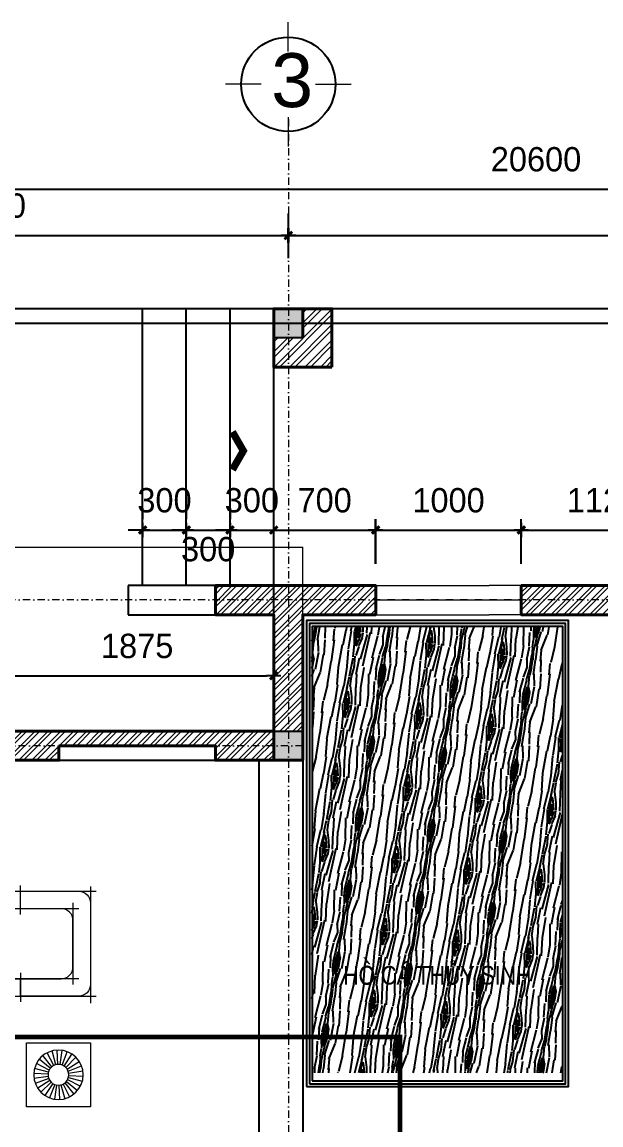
# Model space of a CAD drawing. Header units: millimetres. Extents: x 615730 to 2792744, y 139412 to 597571.
# Drawn here: x 1223699 to 1227674, y 243057 to 250630 of the extents above; entities that cross this region are included whole.
import ezdxf
from ezdxf.enums import TextEntityAlignment as Align

# ---------------------------------------------------------------- set-up
doc = ezdxf.new("R2010")
doc.units = ezdxf.units.MM
doc.header["$MEASUREMENT"] = 0
doc.header["$PDMODE"] = 34
doc.linetypes.add('DASHDOT', pattern=[1, 0.5, -0.25, 0, -0.25])
doc.linetypes.add('HIDDEN2', pattern=[0.1875, 0.125, -0.0625])
doc.layers.get('0').update_dxf_attribs({"lineweight": 5})
for name, color, linetype, lineweight in [('0.1(9)', 9, 'Continuous', 13), ('CAT', 11, 'Continuous', 40), ('HATCH', 42, 'Continuous', 5), ('net cat.', 1, 'Continuous', 35), ('NETNGOAITUONG', 1, 'Continuous', 40), ('TIM TRUC', 149, 'DASHDOT', 9), ('VATDUNG', 33, 'Continuous', 13), ('VATLIEU', 35, 'Continuous', 9), ('VLIEU', 250, 'Continuous', 9)]:
    doc.layers.add(name, color=color, linetype=linetype, lineweight=lineweight)
for name, color, linetype in [('H', 252, 'Continuous'), ('KICHTHUOC', 1, 'Continuous'), ('LAYER1', 124, 'Continuous'), ('NET MANH', 252, 'Continuous'), ('netthay', 3, 'Continuous'), ('TEXT', 2, 'Continuous'), ('VL', 155, 'Continuous')]:
    doc.layers.add(name, color=color, linetype=linetype)
doc.styles.add('H280', font='', dxfattribs={"height": 200})
doc.styles.add('KT OZON', font='', dxfattribs={"height": 200})
doc.styles.add('STYLE2', font='')
doc.styles.add('VNI-AVO', font='vni-roms.shx')
doc.styles.get('H280').set_extended_font_data('VNI-Avo')
doc.styles.get('KT OZON').set_extended_font_data('VNI-Helve')
doc.styles.get('STYLE2').set_extended_font_data('.VnArial NarrowH')
doc.dimstyles.new('1-50b', dxfattribs={"dimtxt": 167, "dimasz": 50, "dimexe": 75, "dimexo": 150, "dimgap": 120, "dimtad": 1, "dimdec": 0, "dimzin": 12, "dimtxsty": 'VNI-AVO', "dimblk": ']', "dimcen": 0, "dimdle": 50, "dimclrd": 252, "dimclre": 252, "dimclrt": 2, "dimadec": 0, "dimazin": 0, "dimtfac": 1, "dimtdec": 0, "dimtix": 1, "dimtmove": 2, "dimatfit": 0, "dimldrblk": 'OPEN90', "dimfxl": 1, "dimlwd": -1, "dimlwe": -1, "dimarcsym": 0})
pattern_1 = [(45, (552952.06, -52550.75), (-44.194174, 44.194174), []), (45, (552952.06, -52519.5), (-44.194174, 44.194174), [])]

# ---------------------------------------------------------------- blocks, each defined once
blk = doc.blocks.new('TRUC 1')
at = {"ltscale": 50}
blk.add_circle((0, -9525), 8572, dxfattribs=at)
at = {"layer": '0.1(9)', "ltscale": 50}
for p, q in [((0, -3572), (0, 1782)), ((-4942, -9525), (-11427, -9525)), ((4942, -9525), (11427, -9525)), ((0, -15478), (0, -20832))]:
    blk.add_line(p, q, dxfattribs=at)
at = {"layer": 'TEXT', "ltscale": 50, "style": 'H280'}
blk.add_attdef('1', text='', height=10478, dxfattribs=at).set_placement((-214, -4892), align=Align.CENTER)
blk = doc.blocks.new(']')
for p, q in [((1, 0), (-1, 0)), ((0, 1), (0, -1))]:
    blk.add_line(p, q)
at = {"color": 9, "const_width": 0.4}
blk.add_lwpolyline([(-0.51, -0.51), (0.51, 0.51)], dxfattribs=at)
blk = doc.blocks.new('*D1802')
at = {"layer": 'DEFPOINTS', "color": 0, "ltscale": 10, "transparency": 16777216}
for p in [(1225526.6, 249164.1), (1230727.1, 249164.1), (1230727.1, 249014.6)]:
    blk.add_point(p, dxfattribs=at)
at = {"layer": 'VL', "color": 252, "ltscale": 10, "transparency": 16777216}
for p, q in [((1225526.6, 249314.1), (1225526.6, 249239.1)), ((1230727.1, 249164.6), (1230727.1, 249239.1)), ((1225576.6, 249164.1), (1230677.1, 249164.1))]:
    blk.add_line(p, q, dxfattribs=at)
at = {"layer": 'VL', "color": 252, "ltscale": 10, "transparency": 16777216, "xscale": 50, "yscale": 50, "zscale": 50, "rotation": 180}
blk.add_blockref(']', (1225526.6, 249164.1), dxfattribs=at)
at = {"layer": 'VL', "color": 252, "ltscale": 10, "transparency": 16777216, "xscale": 50, "yscale": 50, "zscale": 50}
blk.add_blockref(']', (1230727.1, 249164.1), dxfattribs=at)
at = {"layer": 'VL', "color": 2, "ltscale": 10, "transparency": 16777216, "insert": (1228126.9, 249367.6), "char_height": 167, "attachment_point": 5, "style": 'VNI-AVO'}
blk.add_mtext('5200', dxfattribs=at)
blk = doc.blocks.new('_Open90')
at = {"color": 0, "linetype": 'ByBlock', "lineweight": -2}
for p, q in [((0, 0), (-1, 0)), ((-0.5, 0.5), (0, 0)), ((0, 0), (-0.5, -0.5))]:
    blk.add_line(p, q, dxfattribs=at)
blk = doc.blocks.new('*D1805')
at = {"layer": 'DEFPOINTS', "color": 0, "ltscale": 10, "transparency": 16777216}
for p in [(1225527.6, 249165), (1221427.2, 248859.5), (1225527.6, 248859.5)]:
    blk.add_point(p, dxfattribs=at)
at = {"layer": 'VL', "color": 252, "ltscale": 10, "transparency": 16777216}
for p, q in [((1221427.2, 249009.5), (1221427.2, 249240)), ((1225527.6, 249009.5), (1225527.6, 249240)), ((1221477.2, 249165), (1225477.6, 249165))]:
    blk.add_line(p, q, dxfattribs=at)
at = {"layer": 'VL', "color": 252, "ltscale": 10, "transparency": 16777216, "xscale": 50, "yscale": 50, "zscale": 50, "rotation": 180}
blk.add_blockref(']', (1221427.2, 249165), dxfattribs=at)
at = {"layer": 'VL', "color": 252, "ltscale": 10, "transparency": 16777216, "xscale": 50, "yscale": 50, "zscale": 50}
blk.add_blockref(']', (1225527.6, 249165), dxfattribs=at)
at = {"layer": 'VL', "color": 2, "ltscale": 10, "transparency": 16777216, "insert": (1223477.4, 249368.5), "char_height": 167, "attachment_point": 5, "style": 'VNI-AVO'}
blk.add_mtext('4100', dxfattribs=at)
blk = doc.blocks.new('*D1806')
at = {"layer": 'DEFPOINTS', "color": 0, "ltscale": 10, "transparency": 16777216}
for p in [(1237528, 249483.2), (1216927.6, 248660.8), (1237528, 248660.8)]:
    blk.add_point(p, dxfattribs=at)
at = {"layer": 'VL', "color": 252, "ltscale": 10, "transparency": 16777216}
for p, q in [((1216927.6, 248810.8), (1216927.6, 249558.2)), ((1237528, 248810.8), (1237528, 249558.2)), ((1216977.6, 249483.2), (1237478, 249483.2))]:
    blk.add_line(p, q, dxfattribs=at)
at = {"layer": 'VL', "color": 252, "ltscale": 10, "transparency": 16777216, "xscale": 50, "yscale": 50, "zscale": 50, "rotation": 180}
blk.add_blockref(']', (1216927.6, 249483.2), dxfattribs=at)
at = {"layer": 'VL', "color": 252, "ltscale": 10, "transparency": 16777216, "xscale": 50, "yscale": 50, "zscale": 50}
blk.add_blockref(']', (1237528, 249483.2), dxfattribs=at)
at = {"layer": 'VL', "color": 2, "ltscale": 10, "transparency": 16777216, "insert": (1227227.8, 249686.7), "char_height": 167, "attachment_point": 5, "style": 'VNI-AVO'}
blk.add_mtext('20600', dxfattribs=at)
blk = doc.blocks.new('*D1814')
at = {"layer": 'DEFPOINTS', "color": 0, "ltscale": 10, "transparency": 16777216}
for p in [(1224526.6, 247141.8), (1224826.6, 247141.8, 0.3), (1224826.6, 247141.8)]:
    blk.add_point(p, dxfattribs=at)
at = {"layer": 'VL', "color": 252, "ltscale": 10, "transparency": 16777216}
for p, q in [((1224526.6, 247291.8), (1224526.6, 247216.8)), ((1224826.6, 247291.8), (1224826.6, 247216.8)), ((1224476.6, 247141.8), (1224426.6, 247141.8)), ((1224526.6, 247141.8), (1224826.6, 247141.8)), ((1224876.6, 247141.8), (1224926.6, 247141.8))]:
    blk.add_line(p, q, dxfattribs=at)
at = {"layer": 'VL', "color": 252, "ltscale": 10, "transparency": 16777216, "xscale": 50, "yscale": 50, "zscale": 50}
blk.add_blockref(']', (1224526.6, 247141.8), dxfattribs=at)
at = {"layer": 'VL', "color": 252, "ltscale": 10, "transparency": 16777216, "xscale": 50, "yscale": 50, "zscale": 50, "rotation": 180}
blk.add_blockref(']', (1224826.6, 247141.8), dxfattribs=at)
at = {"layer": 'VL', "color": 2, "ltscale": 10, "transparency": 16777216, "insert": (1224676.6, 247345.3), "char_height": 167, "attachment_point": 5, "style": 'VNI-AVO'}
blk.add_mtext('300', dxfattribs=at)
blk = doc.blocks.new('*D1815')
at = {"layer": 'DEFPOINTS', "color": 0, "ltscale": 10, "transparency": 16777216}
for p in [(1224826.6, 247141.8, 0.3), (1225126.6, 247141.8), (1225126.6, 247141.8)]:
    blk.add_point(p, dxfattribs=at)
at = {"layer": 'VL', "color": 252, "ltscale": 10, "transparency": 16777216}
for p, q in [((1224826.6, 247291.8), (1224826.6, 247216.8)), ((1225126.6, 247291.8), (1225126.6, 247216.8)), ((1224776.6, 247141.8), (1224726.6, 247141.8)), ((1224826.6, 247141.8), (1225126.6, 247141.8)), ((1225176.6, 247141.8), (1225226.6, 247141.8))]:
    blk.add_line(p, q, dxfattribs=at)
at = {"layer": 'VL', "color": 252, "ltscale": 10, "transparency": 16777216, "xscale": 50, "yscale": 50, "zscale": 50}
blk.add_blockref(']', (1224826.6, 247141.8), dxfattribs=at)
at = {"layer": 'VL', "color": 252, "ltscale": 10, "transparency": 16777216, "xscale": 50, "yscale": 50, "zscale": 50, "rotation": 180}
blk.add_blockref(']', (1225126.6, 247141.8), dxfattribs=at)
at = {"layer": 'VL', "color": 2, "ltscale": 10, "transparency": 16777216, "insert": (1224976.6, 247009.3), "char_height": 167, "attachment_point": 5, "style": 'VNI-AVO'}
blk.add_mtext('300', dxfattribs=at)
blk = doc.blocks.new('*D1816')
at = {"layer": 'DEFPOINTS', "color": 0, "ltscale": 10, "transparency": 16777216}
for p in [(1225426.6, 247179.3), (1225126.6, 247141.8), (1225426.6, 247141.8)]:
    blk.add_point(p, dxfattribs=at)
at = {"layer": 'VL', "color": 252, "ltscale": 10, "transparency": 16777216}
for p, q in [((1225126.6, 247291.8), (1225126.6, 247216.8)), ((1225076.6, 247141.8), (1225026.6, 247141.8)), ((1225126.6, 247141.8), (1225426.6, 247141.8)), ((1225476.6, 247141.8), (1225526.6, 247141.8)), ((1225426.6, 247029.3), (1225426.6, 247066.8))]:
    blk.add_line(p, q, dxfattribs=at)
at = {"layer": 'VL', "color": 252, "ltscale": 10, "transparency": 16777216, "xscale": 50, "yscale": 50, "zscale": 50}
blk.add_blockref(']', (1225126.6, 247141.8), dxfattribs=at)
at = {"layer": 'VL', "color": 252, "ltscale": 10, "transparency": 16777216, "xscale": 50, "yscale": 50, "zscale": 50, "rotation": 180}
blk.add_blockref(']', (1225426.6, 247141.8), dxfattribs=at)
at = {"layer": 'VL', "color": 2, "ltscale": 10, "transparency": 16777216, "insert": (1225276.6, 247345.3), "char_height": 167, "attachment_point": 5, "style": 'VNI-AVO'}
blk.add_mtext('300', dxfattribs=at)
blk = doc.blocks.new('*D1817')
at = {"layer": 'DEFPOINTS', "color": 0, "ltscale": 10, "transparency": 16777216}
for p in [(1225426.6, 247179.3), (1226126.3, 247141.8), (1226126.3, 246760.6)]:
    blk.add_point(p, dxfattribs=at)
at = {"layer": 'VL', "color": 252, "ltscale": 10, "transparency": 16777216}
for p, q in [((1226126.3, 246910.6), (1226126.3, 247216.8)), ((1225476.6, 247141.8), (1226076.3, 247141.8)), ((1225426.6, 247029.3), (1225426.6, 247066.8))]:
    blk.add_line(p, q, dxfattribs=at)
at = {"layer": 'VL', "color": 252, "ltscale": 10, "transparency": 16777216, "xscale": 50, "yscale": 50, "zscale": 50, "rotation": 180}
blk.add_blockref(']', (1225426.6, 247141.8), dxfattribs=at)
at = {"layer": 'VL', "color": 252, "ltscale": 10, "transparency": 16777216, "xscale": 50, "yscale": 50, "zscale": 50}
blk.add_blockref(']', (1226126.3, 247141.8), dxfattribs=at)
at = {"layer": 'VL', "color": 2, "ltscale": 10, "transparency": 16777216, "insert": (1225776.5, 247345.3), "char_height": 167, "attachment_point": 5, "style": 'VNI-AVO'}
blk.add_mtext('700', dxfattribs=at)
blk = doc.blocks.new('*D1818')
at = {"layer": 'DEFPOINTS', "color": 0, "ltscale": 10, "transparency": 16777216}
for p in [(1227126.9, 247141.8), (1226127.3, 246760.6), (1227126.9, 246760.6)]:
    blk.add_point(p, dxfattribs=at)
at = {"layer": 'VL', "color": 252, "ltscale": 10, "transparency": 16777216}
for p, q in [((1226127.3, 246910.6), (1226127.3, 247216.8)), ((1227126.9, 246910.6), (1227126.9, 247216.8)), ((1226177.3, 247141.8), (1227076.9, 247141.8))]:
    blk.add_line(p, q, dxfattribs=at)
at = {"layer": 'VL', "color": 252, "ltscale": 10, "transparency": 16777216, "xscale": 50, "yscale": 50, "zscale": 50, "rotation": 180}
blk.add_blockref(']', (1226127.3, 247141.8), dxfattribs=at)
at = {"layer": 'VL', "color": 252, "ltscale": 10, "transparency": 16777216, "xscale": 50, "yscale": 50, "zscale": 50}
blk.add_blockref(']', (1227126.9, 247141.8), dxfattribs=at)
at = {"layer": 'VL', "color": 2, "ltscale": 10, "transparency": 16777216, "insert": (1226627.1, 247345.3), "char_height": 167, "attachment_point": 5, "style": 'VNI-AVO'}
blk.add_mtext('1000', dxfattribs=at)
blk = doc.blocks.new('*D1819')
at = {"layer": 'DEFPOINTS', "color": 0, "ltscale": 10, "transparency": 16777216}
for p in [(1228247, 247141.8), (1227126.9, 246760.6), (1228247, 246660.6, -0.3)]:
    blk.add_point(p, dxfattribs=at)
at = {"layer": 'VL', "color": 252, "ltscale": 10, "transparency": 16777216}
for p, q in [((1227126.9, 246910.6), (1227126.9, 247216.8)), ((1228247, 246810.6), (1228247, 247216.8)), ((1227176.9, 247141.8), (1228197, 247141.8))]:
    blk.add_line(p, q, dxfattribs=at)
at = {"layer": 'VL', "color": 252, "ltscale": 10, "transparency": 16777216, "xscale": 50, "yscale": 50, "zscale": 50, "rotation": 180}
blk.add_blockref(']', (1227126.9, 247141.8), dxfattribs=at)
at = {"layer": 'VL', "color": 252, "ltscale": 10, "transparency": 16777216, "xscale": 50, "yscale": 50, "zscale": 50}
blk.add_blockref(']', (1228247, 247141.8), dxfattribs=at)
at = {"layer": 'VL', "color": 2, "ltscale": 10, "transparency": 16777216, "insert": (1227687, 247345.3), "char_height": 167, "attachment_point": 5, "style": 'VNI-AVO'}
blk.add_mtext('1120', dxfattribs=at)
blk = doc.blocks.new('*D1828')
at = {"layer": 'DEFPOINTS', "color": 0, "ltscale": 10, "transparency": 16777216}
for p in [(1225426.6, 246141.4), (1225426.6, 245760.8), (1223551.9, 245660.8)]:
    blk.add_point(p, dxfattribs=at)
at = {"layer": 'VL', "color": 252, "ltscale": 10, "transparency": 16777216}
for p, q in [((1223551.9, 245810.8), (1223551.9, 246216.4)), ((1225426.6, 245910.8), (1225426.6, 246216.4)), ((1223601.9, 246141.4), (1225376.6, 246141.4))]:
    blk.add_line(p, q, dxfattribs=at)
at = {"layer": 'VL', "color": 252, "ltscale": 10, "transparency": 16777216, "xscale": 50, "yscale": 50, "zscale": 50, "rotation": 180}
blk.add_blockref(']', (1223551.9, 246141.4), dxfattribs=at)
at = {"layer": 'VL', "color": 252, "ltscale": 10, "transparency": 16777216, "xscale": 50, "yscale": 50, "zscale": 50}
blk.add_blockref(']', (1225426.6, 246141.4), dxfattribs=at)
at = {"layer": 'VL', "color": 2, "ltscale": 10, "transparency": 16777216, "insert": (1224489.3, 246344.9), "char_height": 167, "attachment_point": 5, "style": 'VNI-AVO'}
blk.add_mtext('1875', dxfattribs=at)
blk = doc.blocks.new('A$C4EF22C57')
at = {"layer": 'VATLIEU'}
for p, q in [((440, 440), (0, 440)), ((0, 440), (0, 0)), ((208.1, 290.4), (192.7, 387.6)), ((223, 291.2), (228.2, 389.5)), ((237.7, 288.8), (263.2, 383.9)), ((440, 0), (440, 440)), ((160.2, 258.8), (77.7, 312.4)), ((169.6, 270.4), (100, 340)), ((181.2, 279.8), (127.6, 362.3)), ((194.5, 286.5), (159.2, 378.4)), ((252.4, 283.5), (297.1, 371.2)), ((264.9, 275.4), (326.8, 351.9)), ((275.4, 264.9), (351.9, 326.8)), ((149.6, 231.2), (52.4, 246.5)), ((153.5, 245.5), (61.6, 280.8)), ((283.5, 252.4), (371.2, 297.1)), ((288.8, 238.4), (383.9, 263.9)), ((291.2, 223.7), (389.5, 228.9)), ((148.8, 216.3), (50.5, 211.1)), ((151.1, 201.6), (56.1, 176.1)), ((156.5, 187.6), (68.8, 142.9)), ((164.6, 175.1), (88.1, 113.2)), ((175.1, 164.6), (113.2, 88.1)), ((187.6, 156.5), (142.9, 68.8)), ((245.5, 153.5), (280.8, 61.6)), ((258.8, 160.2), (312.4, 77.7)), ((270.4, 169.6), (340, 100)), ((279.8, 181.2), (362.3, 127.6)), ((286.5, 194.5), (378.4, 159.2)), ((290.4, 208.8), (387.6, 193.4)), ((201.6, 151.1), (176.1, 56.1)), ((216.3, 148.8), (211.1, 50.5)), ((231.2, 149.6), (246.5, 52.4)), ((0, 0), (440, 0))]:
    blk.add_line(p, q, dxfattribs=at)
for centre, radius in [((220.5, 220), 169.7), ((220, 220), 71.3)]:
    blk.add_circle(centre, radius, dxfattribs=at)
blk = doc.blocks.new('A$C48B65803')
at = {"layer": 'VATLIEU'}
for points in [[(688.2, 640), (128.2, 640)], [(168.2, 120), (168.2, 680)], [(648.2, 120), (648.2, 680)], [(48.2, 560), (48.2, 0)], [(768.2, 560), (768.2, 0)], [(208.2, 520), (8.2, 520)], [(48.2, 520), (168.2, 520)], [(608.2, 520), (808.2, 520)], [(648.2, 520), (768.2, 520)], [(688.2, 160), (128.2, 160)], [(800, 40), (0, 40)]]:
    blk.add_lwpolyline(points, dxfattribs=at)
blk.add_lwpolyline([(648.2, 240), (648.2, 560, 0.414214), (568.2, 640), (248.2, 640, 0.414214), (168.2, 560), (168.2, 240, 0.414214), (248.2, 160), (568.2, 160, 0.414214)], format="xyb", close=True, dxfattribs=at)
blk.add_lwpolyline([(768.2, 520), (768.2, 120, -0.414214), (688.2, 40), (128.2, 40, -0.414214), (48.2, 120), (48.2, 520)], format="xyb", dxfattribs=at)
blk = doc.blocks.new('A$C7B7E0E31')
at = {"layer": 'VATLIEU'}
for points in [[(640, 1643.5), (640, 2203.5)], [(2800, 1643.5), (2800, 2203.5)], [(760, 2083.5), (760, 1523.5)], [(1240, 2083.5), (1240, 1523.5)], [(1720, 2083.5), (1720, 1523.5)], [(1720, 2083.5), (1720, 1523.5)], [(2200, 2083.5), (2200, 1523.5)], [(2200, 2083.5), (2200, 1523.5)], [(2680, 2083.5), (2680, 1523.5)], [(640, 1683.5), (760, 1683.5)], [(2640, 1683.5), (2840, 1683.5)], [(2680, 1683.5), (2800, 1683.5)], [(720, 1563.5), (1280, 1563.5)], [(1200, 1563.5), (1760, 1563.5)], [(1680, 1563.5), (2240, 1563.5)], [(2160, 1563.5), (2720, 1563.5)], [(1220, 1363.5), (1220, 723.5)], [(2220, 1363.5), (2220, 723.5)], [(1140, 1283.5), (2300, 1283.5)], [(1140, 803.5), (2300, 803.5)], [(720, 540), (1280, 540)], [(760, 20), (760, 580)], [(1200, 540), (1760, 540)], [(1240, 20), (1240, 580)], [(1680, 540), (2240, 540)], [(1720, 20), (1720, 580)], [(1720, 20), (1720, 580)], [(2160, 540), (2720, 540)], [(2200, 20), (2200, 580)], [(2200, 20), (2200, 580)], [(2680, 20), (2680, 580)], [(640, 460), (640, -100)], [(2800, 460), (2800, -100)], [(640, 420), (760, 420)], [(2640, 420), (2840, 420)], [(2680, 420), (2800, 420)]]:
    blk.add_lwpolyline(points, dxfattribs=at)
for points in [[(640, 1683.5), (640, 2083.5, -0.414214), (720, 2163.5), (2720, 2163.5, -0.414214), (2800, 2083.5), (2800, 1683.5, -0.506261)], [(640, 420), (640, 20, 0.414214), (720, -60), (2720, -60, 0.414214), (2800, 20), (2800, 420, 0.506261)]]:
    blk.add_lwpolyline(points, format="xyb", dxfattribs=at)
for points in [[(760, 1963.5), (760, 1643.5, 0.414214), (840, 1563.5), (1160, 1563.5, 0.414214), (1240, 1643.5), (1240, 1963.5, 0.414214), (1160, 2043.5), (840, 2043.5, 0.414214)], [(1240, 1963.5), (1240, 1643.5, 0.414214), (1320, 1563.5), (1640, 1563.5, 0.414214), (1720, 1643.5), (1720, 1963.5, 0.414214), (1640, 2043.5), (1320, 2043.5, 0.414214)], [(1720, 1963.5), (1720, 1643.5, 0.414214), (1800, 1563.5), (2120, 1563.5, 0.414214), (2200, 1643.5), (2200, 1963.5, 0.414214), (2120, 2043.5), (1800, 2043.5, 0.414214)], [(2200, 1963.5), (2200, 1643.5, 0.414214), (2280, 1563.5), (2600, 1563.5, 0.414214), (2680, 1643.5), (2680, 1963.5, 0.414214), (2600, 2043.5), (2280, 2043.5, 0.414214)], [(760, 140), (760, 460, -0.414214), (840, 540), (1160, 540, -0.414214), (1240, 460), (1240, 140, -0.414214), (1160, 60), (840, 60, -0.414214)], [(1240, 140), (1240, 460, -0.414214), (1320, 540), (1640, 540, -0.414214), (1720, 460), (1720, 140, -0.414214), (1640, 60), (1320, 60, -0.414214)], [(1720, 140), (1720, 460, -0.414214), (1800, 540), (2120, 540, -0.414214), (2200, 460), (2200, 140, -0.414214), (2120, 60), (1800, 60, -0.414214)], [(2200, 140), (2200, 460, -0.414214), (2280, 540), (2600, 540, -0.414214), (2680, 460), (2680, 140, -0.414214), (2600, 60), (2280, 60, -0.414214)]]:
    blk.add_lwpolyline(points, format="xyb", close=True, dxfattribs=at)
at = {"layer": 'KICHTHUOC', "xscale": -1}
blk.add_blockref('A$C4EF22C57', (480, 1723.5), dxfattribs=at)
at = {"layer": 'KICHTHUOC'}
blk.add_blockref('A$C4EF22C57', (2960, 1723.5), dxfattribs=at)
at = {"layer": 'KICHTHUOC', "rotation": 270}
blk.add_blockref('A$C48B65803', (0, 1451.7), dxfattribs=at)
at = {"layer": 'KICHTHUOC', "xscale": -1, "rotation": 90}
blk.add_blockref('A$C48B65803', (3440, 1451.7), dxfattribs=at)

msp = doc.modelspace()

# ---------------------------------------------------------------- hatches: boundary and pattern name
at = {"layer": 'H', "ltscale": 5}
h = msp.add_hatch(dxfattribs=at)
h.set_pattern_fill('WOOD8', color=256, scale=500, angle=81, style=0, pattern_type=2)
h.set_pattern_definition([(70.6952, (567199.065, 106429.69), (963.14511, 2884.8486646), [55.9015, -5534.268]), (81, (567217.55, 106482.45), (-415.62694, 572.0614), [55, -445]), (99.4349, (567226.15, 106536.77), (-337.408883, 1065.905663), [47.434, -1533.7045]), (253.875, (567218.374, 106583.563), (1041.363979, 3378.6922815), [40.3115, -3990.8175]), (255.8056, (567207.18, 106544.84), (1276.0141897, 4860.225175), [55.227, -5467.4535]), (275.0362, (567193.64, 106491.3), (259.19147, -1559.749861), [61.8465, -1999.706]), (90.4623, (567205.32, 106469.2), (-102.757028, 2547.438321), [30.414, -3010.9675]), (74.6598, (567205.077, 106499.61), (-1119.5827635, -3872.5357113), [45.277, -4482.4155]), (266.7106, (567217.055, 106543.274), (-210.110228, -4522.8145833), [50.2495, -4974.6885]), (249.6901, (567214.17, 106493.11), (806.71199, 1897.160005), [25.495, -2524.0145]), (75.8056, (567196.964, 106384.46), (-1276.0141897, -4860.225175), [55.227, -5467.4535]), (69.6901, (567210.51, 106438), (-806.71199, -1897.160005), [50.99, -2498.5195]), (81, (567228.2, 106485.8), (-415.62694, 572.0614), [60, -440]), (101.556, (567237.59, 106545.083), (-596.6000566, 2625.6559143), [42.72, -4229.282]), (84.8141, (567229.033, 106586.937), (601.1940092, 6992.0357705), [75.1665, -7441.4815]), (75.8056, (567235.827, 106661.796), (-1276.0141897, -4860.225175), [55.227, -5467.4535]), (81, (567249.37, 106715.34), (-415.62694, 572.0614), [55, -445]), (86.1944, (567179.756, 106275.816), (288.3305656, 5016.658893), [55.227, -5467.4535]), (75.8056, (567183.42, 106330.92), (-1276.0141897, -4860.225175), [55.227, -5467.4535]), (81, (567169.9, 106277.4), (-415.62694, 572.0614), [30, -470]), (86.1944, (567174.57, 106307.01), (288.3305656, 5016.658893), [55.227, -5467.4535]), (81, (567178.24, 106362.1), (-415.62694, 572.0614), [50, -450]), (91.3048, (567186.06, 106411.5), (24.5381693, -3041.282328), [55.9015, -5534.268]), (86.1944, (567184.786, 106467.387), (288.3305656, 5016.658893), [55.227, -5467.4535]), (75.8056, (567188.45, 106522.492), (-1276.0141897, -4860.225175), [55.227, -5467.4535]), (75.8056, (567201.994, 106576.033), (-1276.0141897, -4860.225175), [55.227, -5467.4535]), (72.8699, (567215.536, 106629.574), (-963.14723, -2884.847729), [70.7105, -3464.823]), (81, (567236.36, 106697.15), (-415.62694, 572.0614), [75, -425]), (68.4712, (567529.54, 106630.463), (884.930162, 2391.0038082), [46.0975, -4563.6745]), (75.2894, (567546.46, 106673.345), (-1197.799867, -4366.3799126), [50.2495, -4974.6885]), (89.1301, (567529.54, 106630.46), (-24.5404745, 3041.2820935), [35.3555, -3500.1785]), (90.4623, (567530.08, 106665.815), (-102.757028, 2547.438321), [60.8275, -2980.5535]), (81, (567451.37, 106232.8), (-415.62694, 572.0614), [60, -440]), (71.5377, (567460.76, 106292.06), (-884.929474, -2391.004147), [30.414, -3010.9675]), (282.8014, (567470.39, 106320.91), (-259.192407, 1559.749871), [26.926, -2665.6565]), (273.9946, (567476.354, 106294.65), (-283.7319916, 4601.0321874), [66.7085, -6604.1235]), (73.875, (567538.145, 106684.786), (-1041.363979, -3378.6922815), [40.3115, -3990.8175]), (88.125, (567538.145, 106684.786), (53.6773355, 3535.126478), [40.3115, -3990.8175]), (81, (567461.25, 106231.23), (-415.62694, 572.0614), [40, -460]), (275.0362, (567467.5, 106270.74), (259.19147, -1559.749861), [41.231, -2020.322]), (77.6335, (567463.64, 106342.224), (-1745.3252518, -7823.2882999), [85.147, -8429.5465]), (78.7094, (567481.875, 106425.395), (-2371.0556636, -11774.0432506), [125.1, -12384.896]), (84.1798, (567506.368, 106548.074), (835.8532456, 8473.5676752), [90.139, -8923.7395]), (90.4623, (567515.51, 106637.75), (-102.757028, 2547.438321), [91.2415, -2950.14]), (91.3048, (567495.816, 106225.757), (24.5381693, -3041.282328), [55.9015, -5534.268]), (96.9454, (567494.54, 106281.644), (180.9751756, -2053.5939676), [72.801, -3567.254]), (81, (567485.74, 106353.9), (-415.62694, 572.0614), [65, -435]), (72.8699, (567495.91, 106418.11), (-963.14723, -2884.847729), [70.7105, -3464.823]), (84.5763, (567516.735, 106485.684), (679.4189529, 7485.879384), [80.156, -7935.4535]), (72.2538, (567524.31, 106565.48), (1041.3668187, 3378.6913035), [65.7645, -6510.7085]), (66.9638, (567544.36, 106628.12), (-728.494951, -1403.3157), [61.8465, -1999.706]), (81, (567568.56, 106685.03), (-415.62694, 572.0614), [35, -465]), (255.8056, (567463.64, 106342.224), (1276.0141897, 4860.225175), [110.4535, -5412.227]), (76.2364, (567416.8, 106238.27), (-1354.2296205, -5354.0697704), [120.416, -5900.3815]), (81, (567445.45, 106355.23), (-415.62694, 572.0614), [115, -385]), (85.0856, (567463.44, 106468.814), (522.9817741, 6498.1912175), [140.3565, -6877.4775]), (81, (567475.46, 106608.65), (-415.62694, 572.0614), [125, -375]), (88.125, (567520.51, 106221.846), (53.6773355, 3535.126478), [120.934, -3910.195]), (87.3402, (567524.465, 106342.715), (131.8928634, 4028.9704234), [90.554, -4437.1385]), (78.5104, (567528.667, 106433.171), (-2214.6320677, -10786.3528597), [115.1085, -11395.756]), (74.4802, (567551.596, 106545.973), (-3515.1803056, -12605.29666403), [176.139, -17437.776]), (84.0128, (567199.51, 106272.687), (914.0639888, 8967.4126247), [95.1315, -9418.0175]), (72.8699, (567209.43, 106367.3), (-963.14723, -2884.847729), [106.066, -3429.468]), (78.6141, (567240.674, 106468.66), (-2292.8320506, -11280.2002907), [120.104, -11890.308]), (91.6197, (567264.384, 106586.4), (127.3028995, -5588.7201827), [81.394, -8058.016]), (81, (567262.1, 106667.76), (-415.62694, 572.0614), [100, -400]), (77.8202, (567140.248, 106282.073), (-1823.5327388, -8317.1346114), [90.139, -8923.7395]), (87.009, (567159.266, 106370.183), (-288.3284725, -5016.6587591), [95.525, -9456.9615]), (87.7098, (567164.25, 106465.578), (-210.1140221, -4522.8147793), [85.586, -8473.035]), (75.2894, (567167.67, 106551.095), (-1197.799867, -4366.3799126), [100.499, -4924.439]), (68.9052, (567193.19, 106648.3), (-1691.6466492, -4288.1618504), [71.589, -7087.3215]), (90.4623, (567218.96, 106715.09), (-102.757028, 2547.438321), [60.8275, -2980.5535]), (84.8141, (567234.08, 106267.212), (601.1940092, 6992.0357705), [75.1665, -7441.4815]), (68.1957, (567240.873, 106342.07), (-2498.3600136, -6185.32087516), [112.805, -11167.709]), (81, (567282.77, 106446.8), (-415.62694, 572.0614), [125, -375]), (86.4403, (567302.327, 106570.266), (-366.5486854, -5510.5027415), [105.475, -10442.0365]), (87.7098, (567308.876, 106675.538), (-210.1140221, -4522.8147793), [85.586, -8473.035]), (81, (567105.7, 106287.55), (-415.62694, 572.0614), [85, -415]), (89.1301, (567118.976, 106371.5), (-24.5404745, 3041.2820935), [141.4215, -3394.1125]), (78.6141, (567121.123, 106512.907), (-2292.8320506, -11280.2002907), [120.104, -11890.308]), (75.4725, (567144.834, 106630.647), (2630.24313784, 10214.2951039), [155.724, -15416.6875]), (87.8428, (567555.078, 106216.37), (-342.0006129, -8551.7856723), [125.897, -12463.7815]), (81, (567559.8, 106342.2), (-415.62694, 572.0614), [140, -360]), (77.3478, (567581.717, 106480.454), (-3412.41634987, -15152.73627297), [235.478, -23312.3455]), (81, (567382.23, 106243.75), (-415.62694, 572.0614), [120, -380]), (85.7636, (567401.004, 106362.27), (366.549643, 5510.5029108), [120.416, -5900.3815]), (79.1524, (567409.9, 106482.356), (-2840.35838695, -14737.10854843), [155.0805, -15352.982]), (78.2737, (567439.085, 106634.666), (-2058.18687715, -9798.6666306), [105.119, -10406.779]), (75.8056, (567303.217, 106256.26), (-1276.0141897, -4860.225175), [110.4535, -5412.227]), (81, (567330.3, 106363.34), (-415.62694, 572.0614), [160, -340]), (82.9092, (567355.331, 106521.373), (1774.44352572, 14399.69958897), [150.0835, -14858.2475]), (84.5763, (567373.858, 106670.308), (679.4189529, 7485.879384), [80.156, -7935.4535])])
h.paths.add_polyline_path([(1227409.4, 246477.6), (1225689.4, 246477.6), (1225689.4, 243414.6), (1227409.4, 243414.6)])
at = {"layer": 'VLIEU', "ltscale": 10}
h = msp.add_hatch(dxfattribs=at)
h.set_pattern_fill('STEEL', color=256, scale=600, style=0)
h.set_pattern_definition([(45, (641050.26, -6608.21), (-53.033009, 53.033009), []), (45, (641050.26, -6570.71), (-53.033009, 53.033009), [])])
h.paths.add_polyline_path([(1225426.6, 248460.8), (1225426.6, 248260.8), (1225826.6, 248260.8), (1225826.6, 248660.8), (1225626.6, 248660.8), (1225626.6, 248460.8)])
h = msp.add_hatch(dxfattribs=at)
h.set_pattern_fill('STEEL', color=256, scale=500, style=0)
h.set_pattern_definition(pattern_1)
h.paths.add_polyline_path([(1225426.6, 246760.5), (1225026.6, 246760.5), (1225026.6, 246560.6), (1225426.6, 246560.6)])
h.paths.add_polyline_path([(1225626.6, 246560.6), (1225626.6, 246760.5), (1225426.6, 246760.5), (1225426.6, 246560.6), (1225426.6, 245760.8), (1225626.6, 245760.8)])
h.paths.add_polyline_path([(1226127.3, 246760.5), (1225626.6, 246760.5), (1225626.6, 246560.6), (1226127.3, 246560.6)])
h.paths.add_polyline_path([(1228247, 246760.6), (1227126.9, 246760.6), (1227126.9, 246560.6), (1228247, 246560.6), (1228247, 246666.3)])
h.paths.add_polyline_path([(1225626.6, 245560.8), (1225626.6, 245060.4), (1225626.6, 245060.4), (1225626.6, 245560.8), (1225426.6, 245560.8), (1225426.6, 245560.8), (1225426.6, 245560.8)])
h = msp.add_hatch(dxfattribs=at)
h.set_pattern_fill('STEEL', color=256, scale=500, style=0)
h.set_pattern_definition(pattern_1)
h.paths.add_polyline_path([(1225426.6, 245760.8), (1223551.9, 245760.8), (1223551.9, 245660.8), (1223551.9, 245660.8), (1223551.9, 245660.8), (1223551.9, 245660.8), (1223551.9, 245660.8), (1223551.9, 245560.8), (1223951.6, 245560.8), (1223951.6, 245660.8), (1225026.4, 245660.8), (1225026.4, 245560.8), (1225426.6, 245560.8), (1225426.6, 245560.8), (1225426.6, 245560.8)])

# ---------------------------------------------------------------- linework, layer by layer
at = {"layer": 'CAT'}
msp.add_line((1225426.6, 245660.8), (1225426.6, 245560.8), dxfattribs=at)
msp.add_line((1225426.6, 245660.8), (1225426.6, 245560.8), dxfattribs=at)
at = {"layer": 'HATCH'}
for p, q in [((1226127.3, 246760.6), (1226906, 246760.6)), ((1227126.9, 246760.6), (1226906, 246760.6)), ((1226906, 246660.6), (1226127.3, 246660.6)), ((1227126.9, 246660.6), (1226906, 246660.6)), ((1226127.3, 246560.6), (1226906, 246560.6)), ((1227126.9, 246560.6), (1226906, 246560.6))]:
    msp.add_line(p, q, dxfattribs=at)
at = {"layer": 'LAYER1', "lineweight": -2, "ltscale": 100}
msp.add_line((1225626.6, 245060.4), (1225626.6, 243160.8), dxfattribs=at)
at = {"layer": 'net cat.', "color": 6, "linetype": 'HIDDEN2', "ltscale": 5000, "const_width": 30}
msp.add_lwpolyline([(1214131.7, 243660.8), (1226293.8, 243660.8), (1226293.8, 241913.7), (1239965.7, 241913.7)], dxfattribs=at)
at = {"layer": 'NET MANH'}
msp.add_line((1223951.6, 245560.8), (1225026.4, 245560.8), dxfattribs=at)
at = {"layer": 'NET MANH', "elevation": -140}
msp.add_lwpolyline([(1225626.6, 248460.8), (1225426.6, 248460.8), (1225426.6, 248660.8), (1225626.6, 248660.8)], close=True, dxfattribs=at)
at = {"layer": 'NET MANH'}
msp.add_lwpolyline([(1225426.6, 245760.8), (1225626.6, 245760.8), (1225626.6, 245560.8), (1225426.6, 245560.8)], close=True, dxfattribs=at)
for points in [[(1225626.6, 248660.8, -140), (1225426.6, 248660.8, -140), (1225626.6, 248460.8, -140), (1225426.6, 248460.8, -140)], [(1225426.6, 245560.8), (1225626.6, 245560.8), (1225426.6, 245760.8), (1225626.6, 245760.8)]]:
    msp.add_solid(points, dxfattribs=at)
at = {"layer": 'NETNGOAITUONG'}
for p, q in [((1225626.6, 248460.8, -140), (1225626.6, 248660.8, -140)), ((1225426.6, 245760.8), (1225426.6, 245560.8))]:
    msp.add_line(p, q, dxfattribs=at)
for points in [[(1225826.6, 248260.8), (1225426.6, 248260.8), (1225426.6, 248660.8), (1225826.6, 248660.8)], [(1227126.9, 246760.6), (1228247, 246760.6), (1228247, 246560.6), (1227126.9, 246560.6)], [(1223951.6, 245660.8), (1225026.4, 245660.8), (1225026.4, 245560.8), (1225426.6, 245560.8), (1225426.6, 245760.8), (1223551.9, 245760.8), (1223551.9, 245560.8), (1223951.6, 245560.8)]]:
    msp.add_lwpolyline(points, close=True, dxfattribs=at)
msp.add_lwpolyline([(1225626.6, 245560.8), (1225426.6, 245560.8), (1225426.6, 245560.8), (1225426.6, 245560.8), (1225426.6, 245760.8), (1225426.6, 245760.8), (1225426.6, 246560.6), (1225026.6, 246560.6), (1225026.6, 246760.5), (1226127.3, 246760.5), (1226127.3, 246560.6), (1225626.6, 246560.6), (1225626.6, 245560.8)], dxfattribs=at)
at = {"layer": 'TIM TRUC', "ltscale": 100}
for p, q in [((1225527.6, 249963.2), (1225527.6, 235266.9)), ((1234365.6, 246663.4), (1214952.5, 246663.4)), ((1225626.6, 245660.8, -0.1), (1214952.5, 245660.8, -0.1))]:
    msp.add_line(p, q, dxfattribs=at)
at = {"layer": 'VL', "ltscale": 10}
for p, q in [((1240499.6, 248660.8), (1213312.4, 248660.8)), ((1224526.6, 246760.5), (1224526.6, 248660.8)), ((1224826.6, 246760.5, 0.3), (1224826.6, 248660.8)), ((1225126.6, 246760.5), (1225126.6, 248660.8)), ((1225426.6, 246560.6), (1225426.6, 248660.8)), ((1240499.6, 248560.8), (1213312.4, 248560.8)), ((1225026.6, 246760.5), (1224426.6, 246760.5, 1)), ((1224426.6, 246760.5, 1), (1224426.6, 246560.5, 1)), ((1224426.6, 246560.5, 1), (1225026.6, 246560.5)), ((1225326.6, 243560.4), (1225326.6, 244660.4))]:
    msp.add_line(p, q, dxfattribs=at)
at = {"layer": 'VL', "color": 9, "ltscale": 10}
msp.add_lwpolyline([(1225143.2, 247815.7, 50, 50, 0), (1225218.2, 247685.8, 50, 50, 0), (1225143.2, 247555.9, 50, 50, 0), (1225218.2, 247685.8, 0, 0, 0), (1224642.1, 247685.8, 0, 0, 0)], format="xyseb", dxfattribs=at)
at = {"layer": 'VL', "ltscale": 10}
for points in [[(1225651.3, 243320.2), (1227451.3, 243320.2), (1227451.3, 246520.2), (1225651.3, 246520.2)], [(1225671.3, 243340.2), (1227431.3, 243340.2), (1227431.3, 246500.2), (1225671.3, 246500.2)], [(1225691.3, 243360.2), (1227411.3, 243360.2), (1227411.3, 246480.2), (1225691.3, 246480.2)]]:
    msp.add_lwpolyline(points, close=True, dxfattribs=at)
msp.add_lwpolyline([(1225626.6, 242660.4), (1225326.6, 242660.4), (1225326.6, 245560.8), (1225626.6, 245560.8), (1225626.6, 242660.4)], dxfattribs=at)
at = {"layer": 'VLIEU', "ltscale": 10}
for p in [(1219327.2, 247025.2), (1225626.6, 246560.6)]:
    msp.add_line(p, (1225626.6, 247025.2), dxfattribs=at)

# ---------------------------------------------------------------- block references
at = {"layer": 'netthay', "lineweight": -2, "ltscale": 10}
ref = msp.add_blockref('TRUC 1', (1225526.6, 249842.7), dxfattribs=dict(at, xscale=0.03778148023411632, yscale=0.03778148023411632, zscale=0.03778148023411632, rotation=180))
ref.add_attrib('1', '3', dxfattribs={"layer": 'TEXT', "color": 3, "ltscale": 50, "height": 370.2, "style": 'KT OZON'}).set_placement((1225553.3, 250045.7), align=Align.CENTER)
at = {"layer": 'VATDUNG', "xscale": -1, "rotation": 180}
msp.add_blockref('A$C7B7E0E31', (1220768.3, 245344.8), dxfattribs=at)

# ---------------------------------------------------------------- texts
at = {"layer": 'TEXT', "color": 140, "style": 'STYLE2'}
msp.add_text('Hå C¸ THñY SINH', height=128, dxfattribs=at).set_placement((1225904.3, 244021))

# ---------------------------------------------------------------- dimensions: what is measured, and where the dimension line sits
at = {"layer": 'VL', "ltscale": 10}
for base, p1, p2, override, picture, middle in [((1237528, 249483.2), (1216927.6, 248660.8), (1237528, 248660.8), {"dimfxl": 150, "dimarcsym": 1}, '*D1806', (1227227.8, 249686.7)), ((1225527.6, 249165), (1221427.2, 248859.5), (1225527.6, 248859.5), {"dimfxl": 150, "dimarcsym": 1}, '*D1805', (1223477.4, 249368.5)), ((1230727.1304, 249164.0515), (1225526.6414, 249164.0515), (1230727.1304, 249014.6406), {"dimfxl": 150, "dimarcsym": 1}, '*D1802', (1228126.8859, 249367.5515)), ((1224826.6, 247141.8), (1224526.6, 247141.8), (1224826.6, 247141.8, 0.3), {"dimfxl": 40}, '*D1814', (1224676.6, 247345.3)), ((1225426.6, 247141.8), (1225126.6, 247141.8), (1225426.6, 247179.3), {"dimfxl": 40}, '*D1816', (1225276.6, 247345.3)), ((1226126.3, 247141.8), (1225426.6, 247179.3), (1226126.3, 246760.6), {"dimfxl": 40}, '*D1817', (1225776.5, 247345.3)), ((1227126.9, 247141.8), (1226127.3, 246760.6), (1227126.9, 246760.6), {"dimfxl": 40}, '*D1818', (1226627.1, 247345.3)), ((1228247, 247141.8), (1227126.9, 246760.6), (1228247, 246660.6, -0.3), {"dimfxl": 40}, '*D1819', (1227687, 247345.3)), ((1225426.6, 246141.4), (1223551.9, 245660.8), (1225426.6, 245760.8), {"dimfxl": 40}, '*D1828', (1224489.3, 246344.9))]:
    dim = msp.add_linear_dim(base=base, p1=p1, p2=p2, dimstyle='1-50b', override=override, dxfattribs=at)
    dim.commit()
    dim.dimension.update_dxf_attribs({"geometry": picture, "text_midpoint": middle})
dim = msp.add_linear_dim(base=(1225126.6, 247141.8), p1=(1224826.6, 247141.8, 0.3), p2=(1225126.6, 247141.8), dimstyle='1-50b', override={"dimfxl": 40}, dxfattribs=at)
dim.commit()
dim.dimension.update_dxf_attribs({"geometry": '*D1815', "text_midpoint": (1224976.6, 247009.3), "dimtype": 160})

doc.saveas('drawing.dxf')
